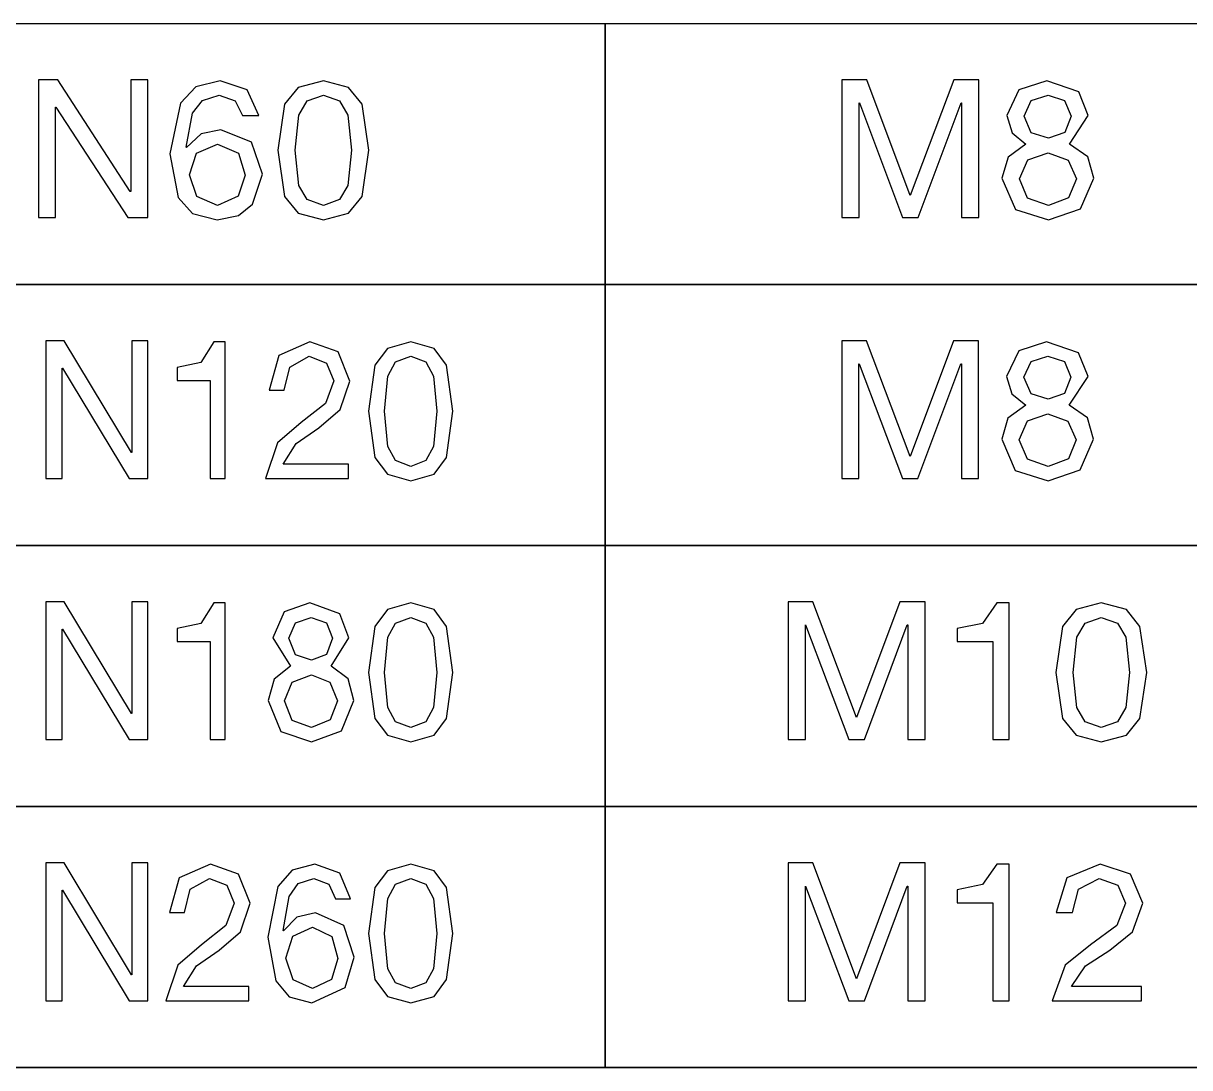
# Model space of a CAD drawing. Extents: x -212 to 220, y 7 to 294.
# Drawn here: x 37.5 to 54.58, y 105.39 to 120.68 of the extents above; entities that cross this region are included whole.
import ezdxf

# ---------------------------------------------------------------- set-up
doc = ezdxf.new("R2010")
doc.units = 0

msp = doc.modelspace()

# ---------------------------------------------------------------- linework, layer by layer
at = {"layer": '1'}
for p, q in [((18.017732, 120.675839), (46.017643, 120.675839)), ((46.017643, 120.675839), (46.017643, 116.853501)), ((46.017643, 120.675839), (56.517698, 120.675839)), ((46.017643, 116.853501), (46.017643, 120.675839)), ((46.0179, 116.942), (46.0179, 120.58795)), ((37.717012, 119.850841), (37.717005, 117.833398)), ((38.002264, 119.850841), (37.717012, 119.850841)), ((39.060595, 118.213735), (38.002264, 119.850841)), ((39.321029, 119.850841), (39.06885, 119.850841)), ((39.06885, 119.850841), (39.06885, 118.213735)), ((39.321029, 117.833398), (39.321029, 119.850841)), ((40.02267, 119.744323), (39.796457, 119.505127)), ((40.378333, 119.834305), (40.02267, 119.744323)), ((40.774695, 119.70098), (40.378333, 119.834305)), ((41.521284, 119.737605), (41.321943, 119.491691)), ((41.890381, 119.834305), (41.521284, 119.737605)), ((42.257737, 119.737605), (41.890381, 119.834305)), ((42.457272, 119.491691), (42.257737, 119.737605)), ((49.848515, 119.850841), (49.484714, 119.850841)), ((49.484714, 119.850841), (49.484735, 117.833398)), ((50.485168, 118.155858), (49.848515, 119.850841)), ((51.121818, 119.850841), (50.485168, 118.155858)), ((51.489754, 119.850841), (51.121818, 119.850841)), ((51.489754, 117.833398), (51.489754, 119.850841)), ((52.485061, 119.834305), (52.076818, 119.70408)), ((52.95325, 119.674625), (52.485061, 119.834305)), ((40.119445, 119.548212), (40.36594, 119.623465)), ((40.36594, 119.623465), (40.597449, 119.5413)), ((40.944706, 119.32581), (40.774695, 119.70098)), ((41.653121, 119.539362), (41.890381, 119.623465)), ((41.890381, 119.623465), (42.127641, 119.539362)), ((52.076818, 119.70408), (51.898019, 119.32581)), ((52.257168, 119.544918), (52.50573, 119.623466)), ((52.50573, 119.623466), (52.746027, 119.544918)), ((53.092776, 119.32581), (52.95325, 119.674625)), ((37.969184, 117.833398), (37.969184, 119.449833)), ((37.969184, 119.449833), (37.973311, 119.449833)), ((37.973311, 119.449833), (39.027508, 117.833398)), ((39.796457, 119.505127), (39.642461, 118.763571)), ((39.975271, 119.359399), (40.119445, 119.548212)), ((40.597449, 119.5413), (40.704934, 119.32581)), ((41.321943, 119.491691), (41.224793, 118.817315)), ((41.530196, 119.332011), (41.653121, 119.539362)), ((42.127641, 119.539362), (42.250567, 119.332011)), ((42.555973, 118.817315), (42.457272, 119.491691)), ((49.736914, 117.833398), (49.736914, 119.511845)), ((49.736914, 119.511845), (49.741042, 119.511845)), ((49.741042, 119.511845), (50.37356, 117.833398)), ((50.600936, 117.833398), (51.22932, 119.511845)), ((51.22932, 119.511845), (51.237575, 119.511845)), ((51.237575, 119.511845), (51.237575, 117.833398)), ((52.154333, 119.317542), (52.257168, 119.544918)), ((52.746027, 119.544918), (52.840593, 119.317542)), ((39.882248, 118.86279), (39.975271, 119.359399)), ((40.704934, 119.32581), (40.944706, 119.32581)), ((41.476972, 118.817315), (41.530196, 119.332011)), ((42.250567, 119.332011), (42.303794, 118.817315)), ((51.898019, 119.32581), (51.976566, 119.07518)), ((51.898019, 119.32581), (51.898019, 119.32581)), ((52.257685, 119.072596), (52.154333, 119.317542)), ((52.154333, 119.317542), (52.154333, 119.317542)), ((52.840593, 119.317542), (52.746543, 119.078797)), ((52.81579, 118.908265), (53.092776, 119.32581)), ((40.099282, 119.057093), (39.886375, 118.858656)), ((40.386602, 119.119105), (40.099282, 119.057093)), ((40.836702, 118.934103), (40.386602, 119.119105)), ((51.976566, 119.07518), (52.179137, 118.908265)), ((52.509865, 118.995082), (52.257685, 119.072596)), ((52.746543, 119.078797), (52.509865, 118.995082)), ((40.033652, 118.777524), (40.341126, 118.908265)), ((40.341126, 118.908265), (40.647567, 118.773907)), ((40.341126, 118.908265), (40.341126, 118.908265)), ((40.998448, 118.47005), (40.836702, 118.934103)), ((52.179137, 118.908265), (51.919722, 118.718613)), ((53.083473, 118.723264), (52.81579, 118.908265)), ((39.642461, 118.763571), (39.764419, 118.123819)), ((39.886375, 118.858656), (39.882248, 118.86279)), ((39.927717, 118.457648), (40.033652, 118.777524)), ((40.647567, 118.773907), (40.746269, 118.453514)), ((41.224793, 118.817315), (41.321943, 118.142939)), ((41.224793, 118.817315), (41.224793, 118.817315)), ((41.530199, 118.302619), (41.476972, 118.817315)), ((41.476972, 118.817315), (41.476972, 118.817315)), ((42.303794, 118.817315), (42.250569, 118.302619)), ((42.457272, 118.142939), (42.555973, 118.817315)), ((51.919722, 118.718613), (51.827739, 118.408038)), ((52.206526, 118.676755), (52.50573, 118.780108)), ((52.50573, 118.780108), (52.797704, 118.672104)), ((53.171322, 118.408038), (53.083473, 118.723264)), ((52.084053, 118.39977), (52.206526, 118.676755)), ((52.797704, 118.672104), (52.919143, 118.39977)), ((40.036753, 118.141389), (39.927717, 118.457648)), ((40.746269, 118.453514), (40.641365, 118.143972)), ((40.854788, 118.026667), (40.998448, 118.47005)), ((51.827739, 118.408038), (52.024625, 117.950703)), ((52.203942, 118.11555), (52.084053, 118.39977)), ((52.084053, 118.39977), (52.084053, 118.39977)), ((52.919143, 118.39977), (52.804421, 118.121752)), ((52.978569, 117.960005), (53.171322, 118.408038)), ((39.06885, 118.213735), (39.060595, 118.213735)), ((41.653124, 118.095267), (41.530199, 118.302619)), ((42.250569, 118.302619), (42.127644, 118.095267)), ((39.764419, 118.123819), (39.973838, 117.891534)), ((40.341126, 118.011164), (40.036753, 118.141389)), ((40.641365, 118.143972), (40.341126, 118.011164)), ((41.321943, 118.142939), (41.521284, 117.897024)), ((41.890381, 118.011164), (41.653124, 118.095267)), ((42.127644, 118.095267), (41.890381, 118.011164)), ((42.257737, 117.897024), (42.457272, 118.142939)), ((52.509865, 118.011164), (52.203942, 118.11555)), ((52.804421, 118.121752), (52.509865, 118.011164)), ((39.973838, 117.891534), (40.33286, 117.800325)), ((40.33286, 117.800325), (40.649634, 117.864274)), ((40.649634, 117.864274), (40.854788, 118.026667)), ((41.521284, 117.897024), (41.890381, 117.800325)), ((41.890381, 117.800325), (42.257737, 117.897024)), ((52.024625, 117.950703), (52.509865, 117.800325)), ((52.509865, 117.800325), (52.978569, 117.960005)), ((37.717005, 117.833398), (37.969184, 117.833398)), ((39.027508, 117.833398), (39.321029, 117.833398)), ((49.484735, 117.833398), (49.736914, 117.833398)), ((50.37356, 117.833398), (50.600936, 117.833398)), ((51.237575, 117.833398), (51.489754, 117.833398)), ((18.017732, 116.853853), (46.017643, 116.853853)), ((46.017643, 116.853501), (18.017732, 116.853501)), ((18.0179, 116.854), (46.01781, 116.854)), ((46.017643, 116.853853), (46.017643, 113.031515)), ((46.017643, 116.853853), (56.517698, 116.853853)), ((46.017643, 113.031515), (46.017643, 116.853853)), ((56.517698, 116.853501), (46.017643, 116.853501)), ((46.0179, 116.854), (56.517955, 116.854)), ((46.0179, 113.12), (46.0179, 116.76595)), ((38.092682, 116.029644), (37.828099, 116.029644)), ((37.828099, 116.029644), (37.828099, 114.012201)), ((39.080733, 114.392538), (38.092682, 116.029644)), ((39.320511, 116.029644), (39.084867, 116.029644)), ((39.084867, 116.029644), (39.084867, 114.392538)), ((39.320511, 114.012201), (39.320511, 116.029644)), ((40.284791, 116.013107), (40.093589, 115.711834)), ((40.454289, 116.013107), (40.284791, 116.013107)), ((40.454289, 114.012201), (40.454289, 116.013107)), ((41.694521, 116.013107), (41.238219, 115.81157)), ((42.106898, 115.865313), (41.694521, 116.013107)), ((43.170397, 116.013107), (42.827589, 115.916408)), ((43.510814, 115.916408), (43.170397, 116.013107)), ((49.845014, 116.029644), (49.481213, 116.029644)), ((49.481213, 116.029644), (49.481213, 114.012201)), ((50.481666, 114.334661), (49.845014, 116.029644)), ((51.118319, 116.029644), (50.481666, 114.334661)), ((51.486254, 116.029644), (51.118319, 116.029644)), ((51.486254, 114.012201), (51.486254, 116.029644)), ((52.48154, 116.013108), (52.073297, 115.882883)), ((52.949727, 115.853428), (52.48154, 116.013108)), ((41.238219, 115.81157), (41.095076, 115.306175)), ((42.27743, 115.438467), (42.106898, 115.865313)), ((42.827589, 115.916408), (42.641748, 115.670493)), ((43.695428, 115.670493), (43.510814, 115.916408)), ((52.073297, 115.882883), (51.894497, 115.504613)), ((53.089253, 115.504613), (52.949727, 115.853428)), ((40.093589, 115.711834), (39.747357, 115.636904)), ((39.747357, 115.636904), (39.747357, 115.446735)), ((41.318317, 115.306175), (41.399449, 115.644138)), ((41.399449, 115.644138), (41.682119, 115.802268)), ((41.682119, 115.802268), (41.934816, 115.703049)), ((41.934816, 115.703049), (42.041786, 115.442601)), ((42.641748, 115.670493), (42.550281, 114.996117)), ((42.833984, 115.510813), (42.948124, 115.718165)), ((42.948124, 115.718165), (43.170397, 115.802268)), ((43.170397, 115.802268), (43.390279, 115.718165)), ((43.390279, 115.718165), (43.503192, 115.510813)), ((43.786378, 114.996117), (43.695428, 115.670493)), ((49.733393, 114.012201), (49.733393, 115.690647)), ((49.733393, 115.690647), (49.737527, 115.690647)), ((49.737527, 115.690647), (50.370045, 114.012201)), ((50.597421, 114.012201), (51.225805, 115.690647)), ((51.225805, 115.690647), (51.234073, 115.690647)), ((51.234073, 115.690647), (51.234073, 114.012201)), ((52.150811, 115.496345), (52.253647, 115.72372)), ((52.253647, 115.72372), (52.50221, 115.802268)), ((52.50221, 115.802268), (52.742505, 115.72372)), ((52.742505, 115.72372), (52.837073, 115.496345)), ((38.063743, 114.012201), (38.063743, 115.628635)), ((38.063743, 115.628635), (38.067877, 115.628635)), ((38.067877, 115.628635), (39.04766, 114.012201)), ((42.785925, 114.996117), (42.833984, 115.510813)), ((43.503192, 115.510813), (43.550734, 114.996117)), ((51.894497, 115.504613), (51.973045, 115.253983)), ((51.894497, 115.504613), (51.894497, 115.504613)), ((52.254164, 115.251399), (52.150811, 115.496345)), ((52.150811, 115.496345), (52.150811, 115.496345)), ((52.837073, 115.496345), (52.743022, 115.2576)), ((52.812268, 115.087068), (53.089253, 115.504613)), ((39.747357, 115.446735), (40.231048, 115.446735)), ((40.231048, 115.446735), (40.231048, 114.012201)), ((41.095076, 115.306175), (41.318317, 115.306175)), ((42.041786, 115.442601), (41.921897, 115.111872)), ((42.13687, 115.022472), (42.27743, 115.438467)), ((51.973045, 115.253983), (52.175616, 115.087068)), ((52.506344, 115.173884), (52.254164, 115.251399)), ((52.743022, 115.2576), (52.506344, 115.173884)), ((41.921897, 115.111872), (41.566364, 114.830753)), ((41.822678, 114.752205), (42.13687, 115.022472)), ((42.550281, 114.996117), (42.641748, 114.321742)), ((42.550281, 114.996117), (42.550281, 114.996117)), ((42.833984, 114.481421), (42.785925, 114.996117)), ((42.785925, 114.996117), (42.785925, 114.996117)), ((43.550734, 114.996117), (43.503192, 114.481421)), ((43.695428, 114.321742), (43.786378, 114.996117)), ((52.175616, 115.087068), (51.916201, 114.897416)), ((52.203004, 114.855558), (52.50221, 114.958911)), ((52.50221, 114.958911), (52.794182, 114.850907)), ((53.079952, 114.902067), (52.812268, 115.087068)), ((41.566364, 114.830753), (41.218582, 114.534648)), ((51.916201, 114.897416), (51.824217, 114.586841)), ((52.080532, 114.578573), (52.203004, 114.855558)), ((52.794182, 114.850907), (52.915621, 114.578573)), ((53.167801, 114.586841), (53.079952, 114.902067)), ((41.492466, 114.523279), (41.822678, 114.752205)), ((41.218582, 114.534648), (41.041332, 114.012201)), ((41.301781, 114.22304), (41.492466, 114.523279)), ((42.948124, 114.27407), (42.833984, 114.481421)), ((43.503192, 114.481421), (43.390279, 114.27407)), ((51.824217, 114.586841), (52.021104, 114.129506)), ((52.200421, 114.294353), (52.080532, 114.578573)), ((52.080532, 114.578573), (52.080532, 114.578573)), ((52.915621, 114.578573), (52.800899, 114.300554)), ((52.975049, 114.138808), (53.167801, 114.586841)), ((39.084867, 114.392538), (39.080733, 114.392538)), ((42.641748, 114.321742), (42.827589, 114.075827)), ((43.170397, 114.189967), (42.948124, 114.27407)), ((43.390279, 114.27407), (43.170397, 114.189967)), ((43.510814, 114.075827), (43.695428, 114.321742)), ((52.506344, 114.189967), (52.200421, 114.294353)), ((52.800899, 114.300554), (52.506344, 114.189967)), ((42.256759, 114.22304), (41.301781, 114.22304)), ((42.256759, 114.012201), (42.256759, 114.22304)), ((52.021104, 114.129506), (52.506344, 113.979128)), ((52.506344, 113.979128), (52.975049, 114.138808)), ((37.828099, 114.012201), (38.063743, 114.012201)), ((39.04766, 114.012201), (39.320511, 114.012201)), ((40.231048, 114.012201), (40.454289, 114.012201)), ((41.041332, 114.012201), (42.256759, 114.012201)), ((42.827589, 114.075827), (43.170397, 113.979128)), ((43.170397, 113.979128), (43.510814, 114.075827)), ((49.481213, 114.012201), (49.733393, 114.012201)), ((50.370045, 114.012201), (50.597421, 114.012201)), ((51.234073, 114.012201), (51.486254, 114.012201)), ((46.017643, 113.031515), (18.017732, 113.031515)), ((18.017732, 113.031515), (46.017643, 113.031515)), ((18.0179, 113.032), (46.01781, 113.032)), ((56.517698, 113.031515), (46.017643, 113.031515)), ((46.017643, 113.031515), (46.017643, 109.209176)), ((46.017643, 113.031515), (56.517698, 113.031515)), ((46.017643, 109.209176), (46.017643, 113.031515)), ((46.0179, 113.032), (56.517955, 113.032)), ((46.0179, 109.298), (46.0179, 112.94395)), ((38.092682, 112.206861), (37.828099, 112.206861)), ((37.828099, 112.206861), (37.828099, 110.189418)), ((39.080733, 110.569755), (38.092682, 112.206861)), ((39.320511, 112.206861), (39.084867, 112.206861)), ((39.084867, 112.206861), (39.084867, 110.569755)), ((39.320511, 110.189418), (39.320511, 112.206861)), ((40.284791, 112.190324), (40.093589, 111.889051)), ((40.454289, 112.190324), (40.284791, 112.190324)), ((40.454289, 110.189418), (40.454289, 112.190324)), ((41.3147, 112.0601), (41.148819, 111.681829)), ((41.694521, 112.190324), (41.3147, 112.0601)), ((42.131186, 112.030645), (41.694521, 112.190324)), ((42.827589, 112.093625), (42.641748, 111.84771)), ((43.170397, 112.190324), (42.827589, 112.093625)), ((43.510814, 112.093625), (43.170397, 112.190324)), ((43.695428, 111.84771), (43.510814, 112.093625)), ((49.060644, 112.206861), (48.696842, 112.206861)), ((48.696842, 112.206861), (48.696842, 110.189418)), ((49.697296, 110.511878), (49.060644, 112.206861)), ((50.333948, 112.206861), (49.697296, 110.511878)), ((50.701883, 112.206861), (50.333948, 112.206861)), ((50.701883, 110.189418), (50.701883, 112.206861)), ((51.750913, 112.190325), (51.545241, 111.889052)), ((51.932813, 112.190325), (51.750913, 112.190325)), ((51.932813, 110.189418), (51.932813, 112.190325)), ((52.913501, 112.093626), (52.714159, 111.847711)), ((53.282599, 112.190325), (52.913501, 112.093626)), ((53.649953, 112.093626), (53.282599, 112.190325)), ((53.849488, 111.847711), (53.649953, 112.093626)), ((40.093589, 111.889051), (39.747357, 111.814121)), ((41.384463, 111.673561), (41.481098, 111.900937)), ((41.481098, 111.900937), (41.711057, 111.979485)), ((41.711057, 111.979485), (41.936366, 111.900937)), ((41.936366, 111.900937), (42.025249, 111.673561)), ((42.260893, 111.681829), (42.131186, 112.030645)), ((42.833984, 111.688031), (42.948124, 111.895382)), ((42.948124, 111.895382), (43.170397, 111.979485)), ((43.170397, 111.979485), (43.390279, 111.895382)), ((43.390279, 111.895382), (43.503192, 111.688031)), ((51.545241, 111.889052), (51.172138, 111.814121)), ((52.922415, 111.688031), (53.04534, 111.895382)), ((53.04534, 111.895382), (53.282599, 111.979485)), ((53.282599, 111.979485), (53.519858, 111.895382)), ((53.519858, 111.895382), (53.642783, 111.688031)), ((38.063743, 110.189418), (38.063743, 111.805853)), ((38.063743, 111.805853), (38.067877, 111.805853)), ((38.067877, 111.805853), (39.04766, 110.189418)), ((39.747357, 111.814121), (39.747357, 111.623952)), ((42.641748, 111.84771), (42.550281, 111.173335)), ((43.786378, 111.173335), (43.695428, 111.84771)), ((48.949023, 110.189418), (48.949023, 111.867865)), ((48.949023, 111.867865), (48.953157, 111.867865)), ((48.953157, 111.867865), (49.585675, 110.189418)), ((49.813051, 110.189418), (50.441435, 111.867865)), ((50.441435, 111.867865), (50.449703, 111.867865)), ((50.449703, 111.867865), (50.449703, 110.189418)), ((51.172138, 111.814121), (51.172138, 111.623952)), ((52.714159, 111.847711), (52.617008, 111.173335)), ((53.94819, 111.173335), (53.849488, 111.847711)), ((39.747357, 111.623952), (40.231048, 111.623952)), ((40.231048, 111.623952), (40.231048, 110.189418)), ((41.148819, 111.681829), (41.409268, 111.264285)), ((41.148819, 111.681829), (41.148819, 111.681829)), ((41.481615, 111.428616), (41.384463, 111.673561)), ((41.384463, 111.673561), (41.384463, 111.673561)), ((42.025249, 111.673561), (41.936883, 111.434817)), ((42.004579, 111.264285), (42.260893, 111.681829)), ((42.785925, 111.173335), (42.833984, 111.688031)), ((43.503192, 111.688031), (43.550734, 111.173335)), ((51.172138, 111.623952), (51.693035, 111.623952)), ((51.693035, 111.623952), (51.693035, 110.189418)), ((52.869188, 111.173335), (52.922415, 111.688031)), ((53.642783, 111.688031), (53.696009, 111.173335)), ((41.715192, 111.351101), (41.481615, 111.428616)), ((41.936883, 111.434817), (41.715192, 111.351101)), ((41.409268, 111.264285), (41.168456, 111.074633)), ((42.253659, 111.079284), (42.004579, 111.264285)), ((41.168456, 111.074633), (41.082673, 110.764058)), ((41.322452, 110.75579), (41.435106, 111.032775)), ((41.435106, 111.032775), (41.715192, 111.136128)), ((41.715192, 111.136128), (41.986492, 111.028124)), ((41.986492, 111.028124), (42.099663, 110.75579)), ((42.335307, 110.764058), (42.253659, 111.079284)), ((42.550281, 111.173335), (42.641748, 110.498959)), ((42.550281, 111.173335), (42.550281, 111.173335)), ((42.833984, 110.658639), (42.785925, 111.173335)), ((42.785925, 111.173335), (42.785925, 111.173335)), ((43.550734, 111.173335), (43.503192, 110.658639)), ((43.695428, 110.498959), (43.786378, 111.173335)), ((52.617008, 111.173335), (52.714159, 110.498959)), ((52.617008, 111.173335), (52.617008, 111.173335)), ((52.922415, 110.658639), (52.869188, 111.173335)), ((52.869188, 111.173335), (52.869188, 111.173335)), ((53.696009, 111.173335), (53.642782, 110.658639)), ((53.849488, 110.498959), (53.94819, 111.173335)), ((41.082673, 110.764058), (41.265607, 110.306723)), ((41.433556, 110.47157), (41.322452, 110.75579)), ((41.322452, 110.75579), (41.322452, 110.75579)), ((42.099663, 110.75579), (41.991143, 110.477772)), ((42.155474, 110.316025), (42.335307, 110.764058)), ((39.084867, 110.569755), (39.080733, 110.569755)), ((42.948124, 110.451287), (42.833984, 110.658639)), ((43.503192, 110.658639), (43.390279, 110.451287)), ((53.04534, 110.451288), (52.922415, 110.658639)), ((53.642782, 110.658639), (53.519857, 110.451288)), ((41.715192, 110.367184), (41.433556, 110.47157)), ((41.991143, 110.477772), (41.715192, 110.367184)), ((42.641748, 110.498959), (42.827589, 110.253044)), ((43.170397, 110.367184), (42.948124, 110.451287)), ((43.390279, 110.451287), (43.170397, 110.367184)), ((43.510814, 110.253044), (43.695428, 110.498959)), ((52.714159, 110.498959), (52.913501, 110.253044)), ((53.282599, 110.367184), (53.04534, 110.451288)), ((53.519857, 110.451288), (53.282599, 110.367184)), ((53.649953, 110.253044), (53.849488, 110.498959)), ((37.828099, 110.189418), (38.063743, 110.189418)), ((39.04766, 110.189418), (39.320511, 110.189418)), ((40.231048, 110.189418), (40.454289, 110.189418)), ((41.265607, 110.306723), (41.715192, 110.156345)), ((41.715192, 110.156345), (42.155474, 110.316025)), ((42.827589, 110.253044), (43.170397, 110.156345)), ((43.170397, 110.156345), (43.510814, 110.253044)), ((48.696842, 110.189418), (48.949023, 110.189418)), ((49.585675, 110.189418), (49.813051, 110.189418)), ((50.449703, 110.189418), (50.701883, 110.189418)), ((51.693035, 110.189418), (51.932813, 110.189418)), ((52.913501, 110.253044), (53.282599, 110.156345)), ((53.282599, 110.156345), (53.649953, 110.253044)), ((46.017643, 109.209176), (18.017732, 109.209176)), ((18.017732, 109.209176), (46.017643, 109.209176)), ((18.0179, 109.21), (46.01781, 109.21)), ((56.517698, 109.209176), (46.017643, 109.209176)), ((46.017643, 109.209176), (46.017643, 105.386837)), ((46.017643, 109.209176), (56.517698, 109.209176)), ((46.017643, 105.386837), (46.017643, 109.209176)), ((46.0179, 109.21), (56.517955, 109.21)), ((46.0179, 105.476), (46.0179, 109.12195)), ((38.092682, 108.38408), (37.828099, 108.38408)), ((37.828099, 108.38408), (37.828099, 106.366637)), ((39.080733, 106.746974), (38.092682, 108.38408)), ((39.320511, 108.38408), (39.084867, 108.38408)), ((39.084867, 108.38408), (39.084867, 106.746974)), ((39.320511, 106.366637), (39.320511, 108.38408)), ((40.235182, 108.367543), (39.77888, 108.166006)), ((40.647559, 108.219749), (40.235182, 108.367543)), ((41.764801, 108.367543), (41.434331, 108.277562)), ((42.132736, 108.234218), (41.764801, 108.367543)), ((43.170397, 108.367543), (42.827589, 108.270844)), ((43.510814, 108.270844), (43.170397, 108.367543)), ((49.060644, 108.38408), (48.696842, 108.38408)), ((48.696842, 108.38408), (48.696842, 106.366637)), ((49.697296, 106.689097), (49.060644, 108.38408)), ((50.333948, 108.38408), (49.697296, 106.689097)), ((50.701883, 108.38408), (50.333948, 108.38408)), ((50.701883, 106.366637), (50.701883, 108.38408)), ((51.750913, 108.367544), (51.545241, 108.066271)), ((51.932813, 108.367544), (51.750913, 108.367544)), ((51.932813, 106.366637), (51.932813, 108.367544)), ((53.266062, 108.367544), (52.776171, 108.166006)), ((53.708412, 108.21975), (53.266062, 108.367544)), ((39.77888, 108.166006), (39.635737, 107.660611)), ((39.94011, 107.998574), (40.222779, 108.156704)), ((40.222779, 108.156704), (40.475477, 108.057485)), ((40.818091, 107.792903), (40.647559, 108.219749)), ((41.434331, 108.277562), (41.223233, 108.038365)), ((41.523279, 108.08145), (41.752398, 108.156704)), ((41.752398, 108.156704), (41.968405, 108.074538)), ((42.289832, 107.859048), (42.132736, 108.234218)), ((42.827589, 108.270844), (42.641748, 108.024929)), ((42.948124, 108.072601), (43.170397, 108.156704)), ((43.170397, 108.156704), (43.390279, 108.072601)), ((43.695428, 108.024929), (43.510814, 108.270844)), ((52.776171, 108.166006), (52.621142, 107.660612)), ((52.948253, 107.998575), (53.249526, 108.156704)), ((53.249526, 108.156704), (53.524444, 108.057486)), ((53.890312, 107.792903), (53.708412, 108.21975)), ((38.063743, 106.366637), (38.063743, 107.983072)), ((38.063743, 107.983072), (38.067877, 107.983072)), ((38.067877, 107.983072), (39.04766, 106.366637)), ((39.858978, 107.660611), (39.94011, 107.998574)), ((40.475477, 108.057485), (40.582446, 107.797037)), ((41.223233, 108.038365), (41.078539, 107.29681)), ((41.389114, 107.892638), (41.523279, 108.08145)), ((41.968405, 108.074538), (42.06659, 107.859048)), ((42.641748, 108.024929), (42.550281, 107.350554)), ((42.833984, 107.86525), (42.948124, 108.072601)), ((43.390279, 108.072601), (43.503192, 107.86525)), ((43.786378, 107.350554), (43.695428, 108.024929)), ((48.949023, 106.366637), (48.949023, 108.045084)), ((48.949023, 108.045084), (48.953157, 108.045084)), ((48.953157, 108.045084), (49.585675, 106.366637)), ((49.813051, 106.366637), (50.441435, 108.045084)), ((50.441435, 108.045084), (50.449703, 108.045084)), ((50.449703, 108.045084), (50.449703, 106.366637)), ((51.545241, 108.066271), (51.172138, 107.99134)), ((51.172138, 107.99134), (51.172138, 107.801171)), ((52.86092, 107.660612), (52.948253, 107.998575)), ((53.524444, 108.057486), (53.638132, 107.797037)), ((40.582446, 107.797037), (40.462557, 107.466308)), ((40.677531, 107.376908), (40.818091, 107.792903)), ((41.301781, 107.396029), (41.389114, 107.892638)), ((42.06659, 107.859048), (42.289832, 107.859048)), ((42.785925, 107.350554), (42.833984, 107.86525)), ((43.503192, 107.86525), (43.550734, 107.350554)), ((51.172138, 107.801171), (51.693035, 107.801171)), ((51.693035, 107.801171), (51.693035, 106.366637)), ((53.638132, 107.797037), (53.508941, 107.466309)), ((53.741485, 107.376909), (53.890312, 107.792903)), ((39.635737, 107.660611), (39.858978, 107.660611)), ((41.773069, 107.652343), (41.503835, 107.590332)), ((42.191647, 107.467342), (41.773069, 107.652343)), ((52.621142, 107.660612), (52.86092, 107.660612)), ((40.462557, 107.466308), (40.107024, 107.185189)), ((41.503835, 107.590332), (41.305915, 107.391895)), ((41.442857, 107.310763), (41.731728, 107.441504)), ((41.731728, 107.441504), (42.01233, 107.307145)), ((41.731728, 107.441504), (41.731728, 107.441504)), ((42.343576, 107.003289), (42.191647, 107.467342)), ((53.508941, 107.466309), (53.125503, 107.18519)), ((40.363339, 107.106641), (40.677531, 107.376908)), ((41.078539, 107.29681), (41.192744, 106.657058)), ((41.305915, 107.391895), (41.301781, 107.396029)), ((41.343122, 106.990887), (41.442857, 107.310763)), ((42.01233, 107.307145), (42.103797, 106.986752)), ((42.550281, 107.350554), (42.641748, 106.676178)), ((42.550281, 107.350554), (42.550281, 107.350554)), ((42.833984, 106.835858), (42.785925, 107.350554)), ((42.785925, 107.350554), (42.785925, 107.350554)), ((43.550734, 107.350554), (43.503192, 106.835858)), ((43.695428, 106.676178), (43.786378, 107.350554)), ((53.406622, 107.106642), (53.741485, 107.376909)), ((40.107024, 107.185189), (39.759243, 106.889084)), ((40.033127, 106.877715), (40.363339, 107.106641)), ((53.125503, 107.18519), (52.754467, 106.889084)), ((53.049539, 106.877716), (53.406622, 107.106642)), ((41.445958, 106.674628), (41.343122, 106.990887)), ((42.103797, 106.986752), (42.007679, 106.677211)), ((42.208184, 106.559906), (42.343576, 107.003289)), ((39.759243, 106.889084), (39.581993, 106.366637)), ((39.842442, 106.577476), (40.033127, 106.877715)), ((42.948124, 106.628506), (42.833984, 106.835858)), ((43.503192, 106.835858), (43.390279, 106.628506)), ((52.754467, 106.889084), (52.563265, 106.366637)), ((52.844384, 106.577476), (53.049539, 106.877716)), ((39.084867, 106.746974), (39.080733, 106.746974)), ((41.192744, 106.657058), (41.387241, 106.424773)), ((41.731728, 106.544403), (41.445958, 106.674628)), ((42.007679, 106.677211), (41.731728, 106.544403)), ((42.641748, 106.676178), (42.827589, 106.430263)), ((43.170397, 106.544403), (42.948124, 106.628506)), ((43.390279, 106.628506), (43.170397, 106.544403)), ((43.510814, 106.430263), (43.695428, 106.676178)), ((40.79742, 106.577476), (39.842442, 106.577476)), ((40.79742, 106.366637), (40.79742, 106.577476)), ((41.387241, 106.424773), (41.719326, 106.333564)), ((41.719326, 106.333564), (42.208184, 106.559906)), ((42.827589, 106.430263), (43.170397, 106.333564)), ((43.170397, 106.333564), (43.510814, 106.430263)), ((53.873776, 106.577476), (52.844384, 106.577476)), ((53.873776, 106.366637), (53.873776, 106.577476)), ((37.828099, 106.366637), (38.063743, 106.366637)), ((39.04766, 106.366637), (39.320511, 106.366637)), ((39.581993, 106.366637), (40.79742, 106.366637)), ((48.696842, 106.366637), (48.949023, 106.366637)), ((49.585675, 106.366637), (49.813051, 106.366637)), ((50.449703, 106.366637), (50.701883, 106.366637)), ((51.693035, 106.366637), (51.932813, 106.366637)), ((52.563265, 106.366637), (53.873776, 106.366637)), ((46.017643, 105.386837), (18.017732, 105.386837)), ((18.0179, 105.387), (46.01781, 105.387)), ((56.517698, 105.386837), (46.017643, 105.386837)), ((46.0179, 105.387), (56.517955, 105.387))]:
    msp.add_line(p, q, dxfattribs=at)

doc.saveas('drawing.dxf')
